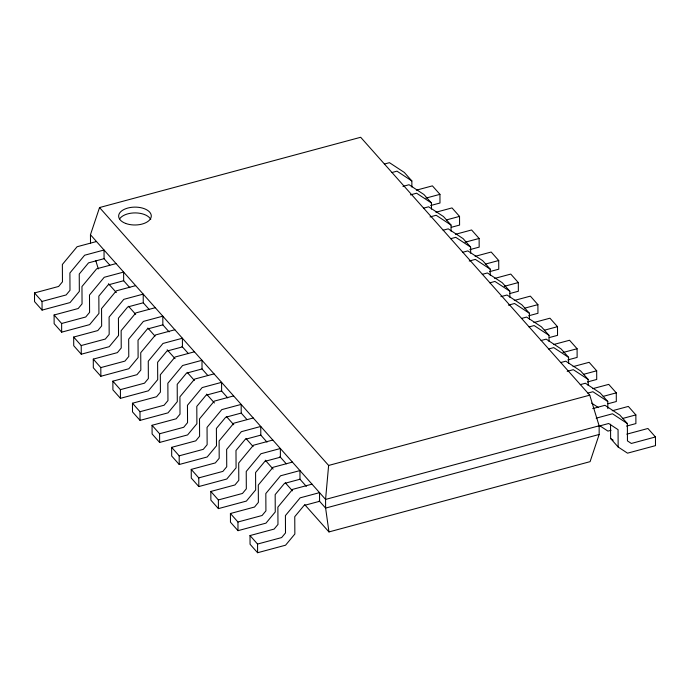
<?xml version="1.0" encoding="UTF-8"?>
<svg xmlns="http://www.w3.org/2000/svg" width="690" height="690" viewBox="0 0 690 690"><rect width="100%" height="100%" fill="white"/><g stroke="black" fill="none" stroke-linecap="round" stroke-linejoin="round"><path stroke-width="1.03" d="M99.541 207.552L328.621 465.448L325.568 499.422L325.611 508.09L328.966 531.93L590.097 461.653L599.17 434.467L599.127 425.799L589.743 395.172L360.672 137.275L99.541 207.552L90.459 234.738L90.511 243.406M96.488 241.526L77.082 246.744L62.367 264.477L62.462 281.822L58.615 286.454L34.5 292.948L34.543 301.616L42.081 310.103L70.061 302.574L79.341 291.387L79.246 274.042L88.527 262.864L104.069 258.681L109.805 265.132M384.347 164.047L389.462 162.676L404.323 172.448L411.852 180.935L411.887 187.05M391.886 172.535L396.991 171.163L411.852 180.935M116.084 263.58L96.678 268.807L81.963 286.54L82.05 303.885L78.203 308.516L54.096 315.002L54.139 323.679L61.669 332.157L89.648 324.628L98.929 313.45L98.843 296.105L108.123 284.918L123.665 280.735L123.622 272.067L104.216 277.285L89.493 295.018L89.588 312.363L85.741 316.995L61.626 323.489L54.096 315.002M402.926 186.386L409.049 184.73L423.91 194.502L431.448 202.989L431.483 209.113M416.329 190.181L432.406 185.86L439.944 194.339L439.987 203.015L430.663 205.525M410.455 194.865L416.588 193.217L431.448 202.989M34.5 292.948L42.038 301.427L66.154 294.94L69.992 290.309L69.906 272.964L84.62 255.231L104.026 250.004L104.069 258.681M425.877 198.125L439.944 194.339M135.671 285.634L116.265 290.861L101.551 308.594L101.646 325.939L97.799 330.57L73.683 337.056L73.727 345.733L81.265 354.212L109.244 346.682L118.525 335.504L118.43 318.159L127.71 306.972L143.253 302.789L143.209 294.121L123.803 299.348L109.089 317.081L109.175 334.417L105.337 339.049L81.222 345.543L73.683 337.056M423.539 208.164L428.645 206.793L443.506 216.565L451.036 225.044L451.07 231.167M435.925 212.244L452.002 207.914L459.531 216.393L459.583 225.069L451.286 227.303M430.051 216.927L436.175 215.271L451.036 225.044M446.473 219.912L459.531 216.393M155.267 307.697L135.861 312.915L121.147 330.648L121.233 347.993L117.395 352.625L93.279 359.119L93.323 367.787L100.861 376.274L128.832 368.745L138.112 357.558L138.026 340.213L147.306 329.035L162.849 324.852L162.805 316.175L143.399 321.402L128.676 339.135L128.771 356.48L124.925 361.112L100.809 367.598L93.279 359.119M443.127 230.219L448.233 228.847L463.094 238.619L470.632 247.106L470.666 253.221M455.512 234.298L471.589 229.968L479.127 238.455L479.171 247.124L469.847 249.633M450.665 238.706L455.771 237.334L470.632 247.106M465.06 242.242L479.127 238.455M174.863 329.751L155.457 334.978L140.734 352.711L140.829 370.056L136.982 374.687L112.867 381.173L112.91 389.85L120.448 398.328L148.428 390.799L157.708 379.621L157.613 362.276L166.894 351.089L182.445 346.906L182.393 338.238L162.987 343.456L148.272 361.189L148.359 378.534L144.52 383.166L120.405 389.66L112.867 381.173M462.723 252.281L467.829 250.901L482.69 260.673L490.219 269.16L490.254 275.284M475.108 256.352L491.185 252.031L498.715 260.51L498.767 269.186L489.434 271.696M469.234 261.036L475.358 259.388L490.219 269.16M485.657 264.029L498.715 260.51M194.451 351.805L175.044 357.032L160.33 374.765L160.416 392.11L156.578 396.741L132.463 403.227L132.506 411.904L140.044 420.382L168.015 412.853L177.296 401.675L177.209 384.33L186.49 373.143L202.032 368.96L201.989 360.292L182.583 365.519L167.86 383.243L167.955 400.588L164.108 405.22L139.992 411.714L132.463 403.227M482.31 274.335L487.416 272.964L502.277 282.736L509.815 291.214L509.85 297.338M494.695 278.415L510.773 274.085L518.311 282.564L518.354 291.24L510.065 293.474M489.848 282.822L494.954 281.442L509.815 291.214M504.243 286.35L518.311 282.564M214.047 373.868L194.64 379.086L179.918 396.819L180.012 414.164L176.166 418.796L152.05 425.29L152.102 433.958L159.632 442.445L187.611 434.916L196.892 423.729L196.797 406.384L206.077 395.206L221.628 391.023L221.576 382.346L202.17 387.573L187.456 405.306L187.551 422.651L183.704 427.283L159.588 433.769L152.05 425.29M500.88 296.666L507.012 295.018L521.873 304.79L529.411 313.277L529.437 319.392M514.292 300.469L530.369 296.139L537.898 304.626L537.95 313.295L528.618 315.804M508.418 305.153L514.542 303.505L529.411 313.277M524.84 308.137L537.898 304.626M233.634 395.922L214.228 401.149L199.513 418.882L199.6 436.227L195.762 440.858L171.646 447.344L171.689 456.012L179.228 464.499L207.207 456.97L216.488 445.792L216.393 428.447L225.673 417.26L241.215 413.077L241.172 404.409L221.766 409.627L207.052 427.36L207.138 444.705L203.291 449.337L179.176 455.831L171.646 447.344M521.493 318.452L526.599 317.072L541.46 326.844L548.999 335.331L549.033 341.455M533.879 322.523L549.956 318.202L557.494 326.68L557.537 335.357L549.249 337.582M529.032 326.931L534.138 325.559L548.999 335.331M544.436 330.2L557.494 326.68M253.23 417.976L233.824 423.203L219.101 440.936L219.196 458.281L215.349 462.912L191.234 469.398L191.285 478.075L198.815 486.554L226.794 479.024L236.075 467.846L235.989 450.501L245.269 439.314L260.811 435.131L260.76 426.463L241.353 431.69L226.639 449.414L226.734 466.759L222.887 471.391L198.772 477.885L191.234 469.398M541.089 340.506L546.195 339.135L561.056 348.907L568.595 357.386L568.62 363.509M553.475 344.577L569.552 340.256L577.09 348.735L577.133 357.411L567.81 359.921M548.619 348.993L553.734 347.613L568.595 357.386M563.023 352.521L577.09 348.735M272.817 440.039L253.411 445.257L238.697 462.99L238.792 480.335L234.945 484.966L210.829 491.461L210.873 500.129L218.411 508.616L246.39 501.087L255.671 489.9L255.576 472.555L264.856 461.377L280.399 457.194L280.356 448.517L260.949 453.744L246.235 471.477L246.321 488.822L242.475 493.454L218.368 499.94L210.829 491.461M560.677 362.561L565.783 361.189L580.644 370.961L588.182 379.448L588.216 385.563M573.062 366.64L589.139 362.31L596.678 370.797L596.721 379.466L587.397 381.975M567.197 371.324L573.321 369.676L588.182 379.448M583.619 374.308L596.678 370.797M292.413 462.093L273.007 467.32L258.293 485.053L258.379 502.389L254.532 507.029L230.417 513.515L230.469 522.183L237.998 530.67L265.978 523.141L275.258 511.963L275.172 494.618L284.453 483.431L299.995 479.248L299.943 470.58L280.545 475.798L265.822 493.531L265.917 510.876L262.071 515.508L237.955 522.002L230.417 513.515M580.273 384.623L585.379 383.243L600.24 393.015L607.778 401.502L607.812 408.644M592.658 388.694L608.735 384.373L616.274 392.852L616.317 401.528L608.028 403.754M587.811 393.102L592.917 391.73L607.778 401.502M328.621 465.448L589.743 395.172M603.207 396.371L616.274 392.852M312.001 484.147L292.595 489.374L277.88 507.107L277.975 524.452L274.128 529.083L250.013 535.569L250.056 544.246L257.594 552.725L285.574 545.195L294.854 534.017L294.759 516.672L304.04 505.485L319.582 501.302L319.539 492.634L300.133 497.852L285.419 515.585L285.505 532.93L281.667 537.562L257.551 544.056L250.013 535.569M592.71 408.601L604.975 405.306L619.836 415.078L627.365 423.557L627.46 440.901L631.341 443.454L655.457 436.968L655.5 445.636L627.52 453.166L618.154 447.008L610.616 438.521L610.538 424.238M612.254 410.748L628.331 406.427L635.861 414.906L635.904 423.582L626.58 426.092M596.16 418.183L612.504 413.784L627.365 423.557M622.803 418.425L635.861 414.906M599.127 425.799L325.568 499.422L90.459 234.738M598.325 426.291L608.692 423.496L618.059 429.663L618.154 447.008M611.038 430.275L607.933 431.112L599.412 425.506M599.17 434.467L325.611 508.09L319.185 500.854M626.822 434.165L647.919 428.481L655.457 436.968M591.649 403.124L598.471 407.6M610.616 438.521L613.168 440.203M123.381 280.416L129.815 287.661M143.391 302.945L149.109 309.379M162.685 324.662L169.119 331.907M181.979 346.389L188.413 353.625M201.989 368.909L207.707 375.351M221.283 390.635L227.709 397.871M241.293 413.163L247.003 419.598M260.587 434.881L267.013 442.126M279.881 456.608L286.307 463.844M299.891 479.127L306.317 486.372M108.485 283.711L116.36 292.577M128.53 306.274L135.689 314.329M147.85 328.035L155.008 336.09M167.178 349.796L175.053 358.662M187.223 372.359L194.382 380.423M206.552 394.119L214.426 402.986M226.596 416.682L233.755 424.747M245.925 438.443L253.083 446.508M265.253 460.204L273.128 469.071M285.298 482.776L292.457 490.832M304.626 504.528L328.966 531.93M95.824 260.768L98.325 268.936M257.551 544.056L257.594 552.725M237.955 522.002L237.998 530.67M218.368 499.94L218.411 508.616M198.772 477.885L198.815 486.554M179.176 455.831L179.228 464.499M159.588 433.769L159.632 442.445M139.992 411.714L140.044 420.382M120.405 389.66L120.448 398.328M100.809 367.598L100.861 376.274M81.222 345.543L81.265 354.212M61.626 323.489L61.669 332.157M42.038 301.427L42.081 310.103M119.646 218.859A16.319 8.935 -0.3 0 1 135.663 212.908A16.319 8.935 -0.3 0 1 150.748 219.446M125.64 223.422A16.319 8.935 -0.3 0 0 151.231 216.746A16.319 8.935 -0.3 0 0 128.03 207.992A16.319 8.935 -0.3 0 0 125.64 223.422"/></g></svg>
